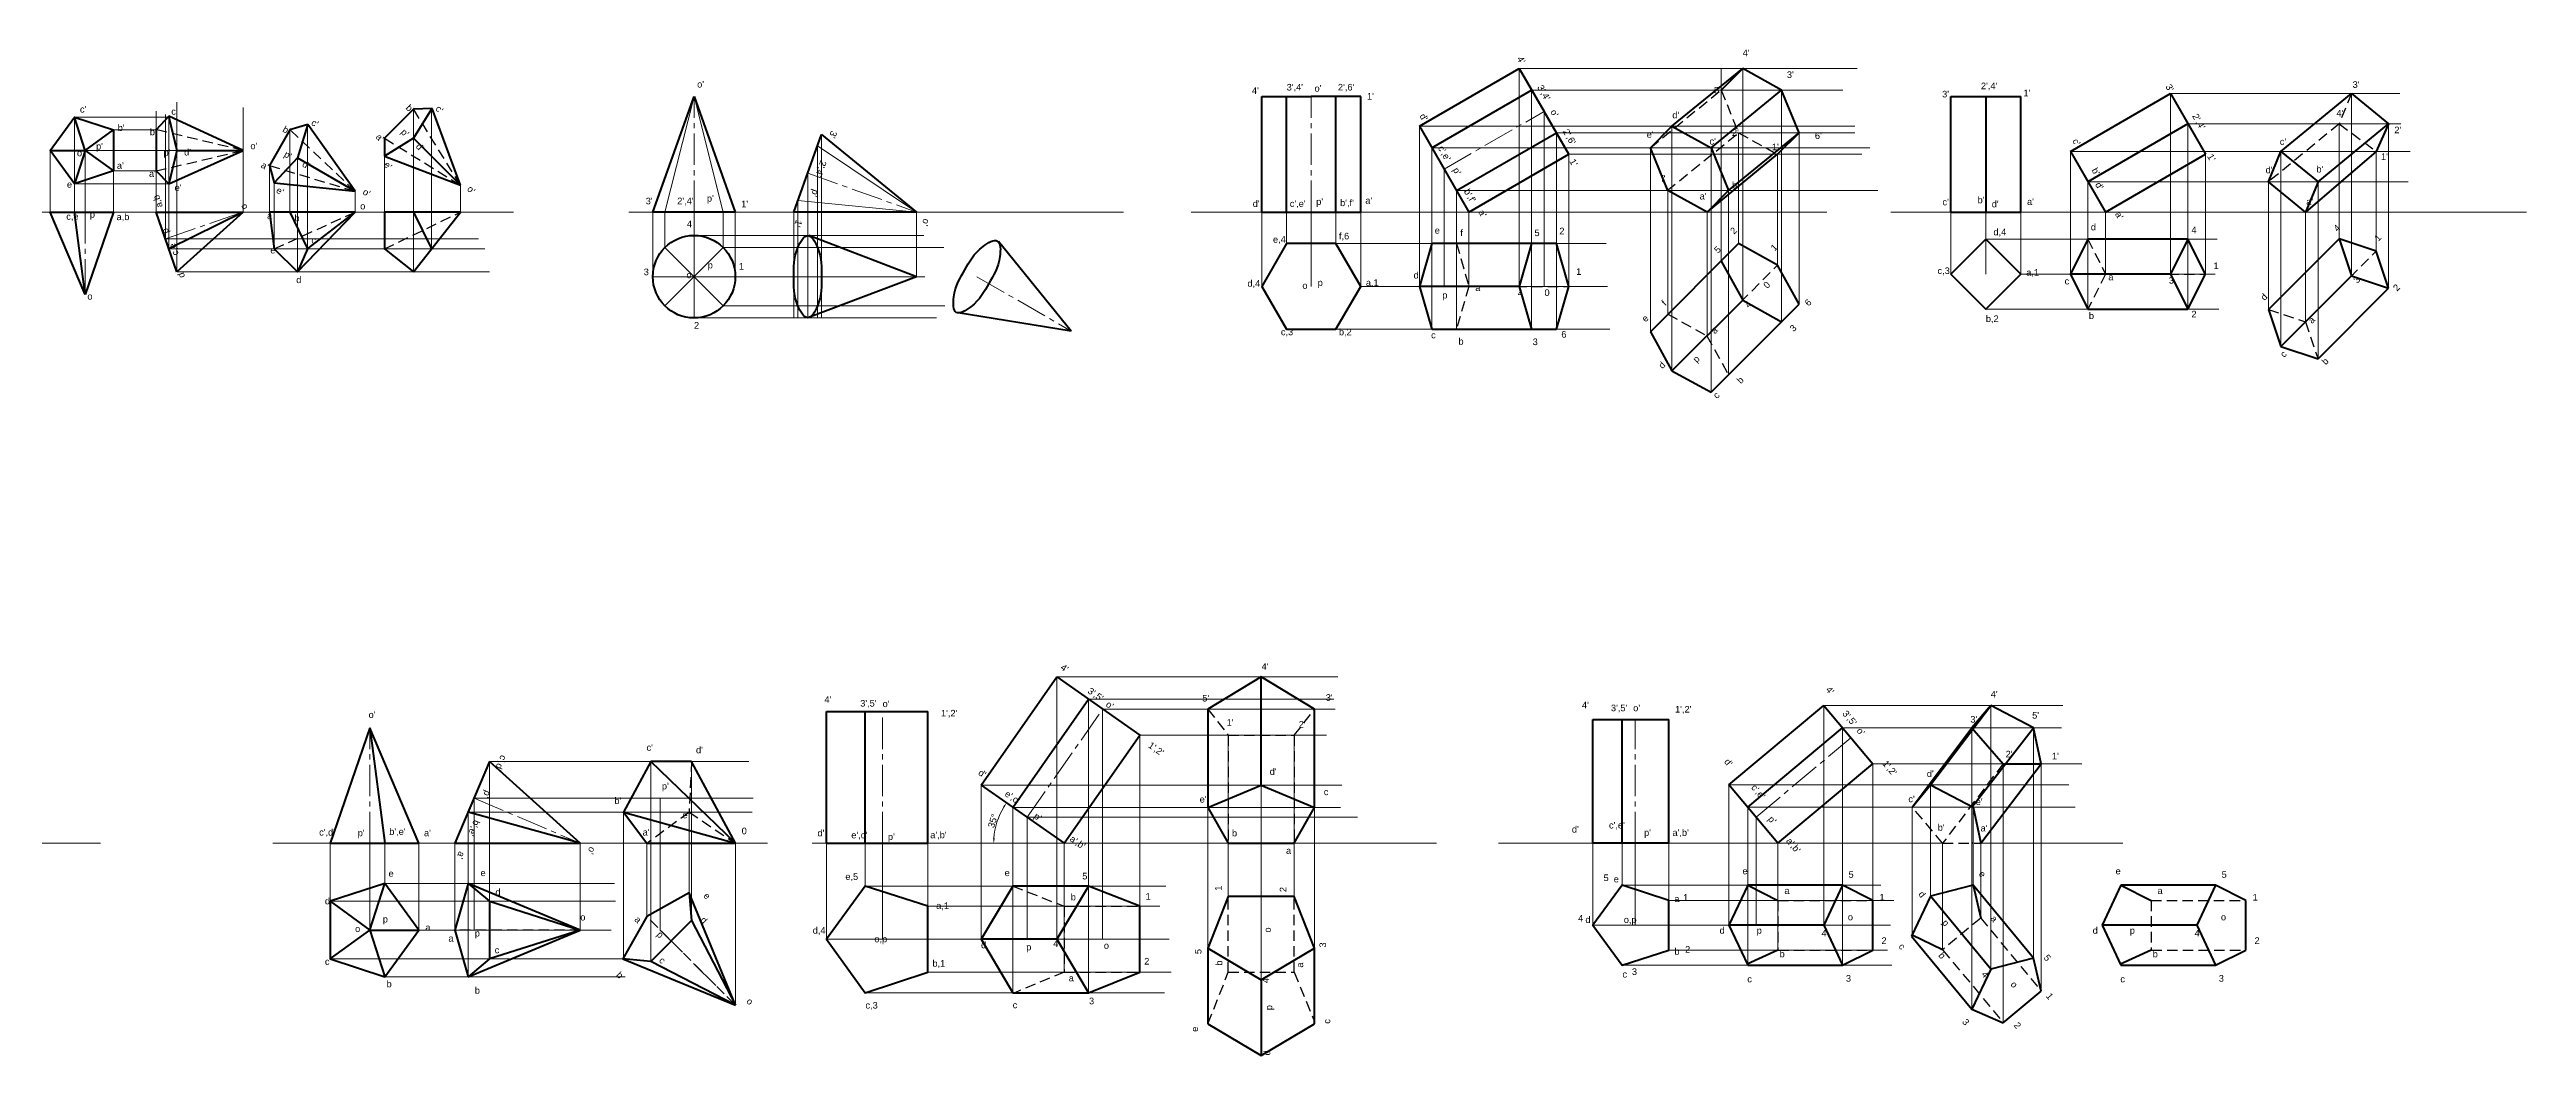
# Model space of a CAD drawing. Header units: millimetres. Extents: x 1 to 7224, y -410 to 206.
# Drawn here: x 3937 to 5440, y -410 to 200 of the extents above; entities that cross this region are included whole.
import ezdxf

# ---------------------------------------------------------------- set-up
doc = ezdxf.new("R2010")
doc.units = ezdxf.units.MM
doc.linetypes.add('CENTER2', pattern=[28.575, 19.05, -3.175, 3.175, -3.175])
doc.linetypes.add('DASHED2', pattern=[9.525, 6.35, -3.175])
for name, color, linetype, lineweight in [('Centre line', 1, 'CENTER2', 20), ('Dim n hatch', 6, 'Continuous', 20), ('Hidden', 3, 'DASHED2', 30), ('Object', 2, 'Continuous', 40), ('Projection', 5, 'Continuous', 5)]:
    doc.layers.add(name, color=color, linetype=linetype, lineweight=lineweight)
doc.styles.get("Standard").update_dxf_attribs({"font": 'arial.ttf', "height": 4})
doc.dimstyles.new('ISO-25', dxfattribs={"dimtxt": 3, "dimasz": 3, "dimexe": 1.25, "dimexo": 0.625, "dimgap": 0.5, "dimtad": 1, "dimdec": 0, "dimtxsty": 'Standard', "dimcen": 2.5, "dimclrd": 256, "dimclre": 256, "dimclrt": 256, "dimadec": 0, "dimazin": 0, "dimtfac": 1, "dimtdec": 0, "dimtmove": 0, "dimatfit": 2, "dimfxl": 1, "dimlwd": -1, "dimlwe": -1, "dimarcsym": 0})

# ---------------------------------------------------------------- blocks, each defined once
blk = doc.blocks.new('*D12')
at = {"layer": 'Defpoints', "color": 0, "transparency": 16777216}
for p in [(3736.8, -267.6), (3740.7, -261.6), (3668, -281.6), (3775.4, -281.6), (3968, -281.6)]:
    blk.add_point(p, dxfattribs=at)
at = {"layer": 'Object', "transparency": 16777216}
blk.add_line((3740.2, -261.3), (3738.8, -260.5), dxfattribs=at)
blk.add_arc((3775.4, -281.6), 41, 154.1931, 175.8069, dxfattribs=at)
for points in [[(3738, -263.5), (3738.9, -264), (3739.9, -261.1)], [(3735, -278.6), (3734, -278.6), (3734.4, -281.6)]]:
    blk.add_solid(points, dxfattribs=at)
at = {"layer": 'Object', "transparency": 16777216, "insert": (3733.3, -270.3), "char_height": 4, "attachment_point": 5, "rotation": 75}
blk.add_mtext('30°', dxfattribs=at)
blk = doc.blocks.new('*D13')
at = {"layer": 'Defpoints', "color": 0, "transparency": 16777216}
for p in [(4502.1, -246.3), (4513.3, -264.7), (4399.7, -281.6), (4552.5, -281.6), (4778.3, -281.6)]:
    blk.add_point(p, dxfattribs=at)
at = {"layer": 'Dim n hatch', "transparency": 16777216}
blk.add_arc((4552.5, -281.6), 42.7, 149.0246, 175.9754, dxfattribs=at)
for points in [[(4515.5, -259.3), (4516.3, -259.9), (4517.5, -257.1)], [(4510.4, -278.6), (4509.4, -278.6), (4509.8, -281.6)]]:
    blk.add_solid(points, dxfattribs=at)
at = {"layer": 'Dim n hatch', "transparency": 16777216, "insert": (4509.3, -268), "char_height": 4, "attachment_point": 5, "rotation": 72.5}
blk.add_mtext('35°', dxfattribs=at)

msp = doc.modelspace()

# ---------------------------------------------------------------- linework, layer by layer
at = {"layer": 'Centre line'}
for p, q in [((4328, 101.2), (4328, 171.2)), ((4702.4, 101.2), (4702.4, 171.2)), ((4783, 127.2), (4843.6, 162.2)), ((4397, 124.8), (4462.9, 101.2)), ((3958.7, 101.2), (3958.7, 51.2)), ((4007.3, 85), (4054.6, 101.2)), ((4397, 62), (4462.9, 62)), ((4499.6, 62), (4556.7, 29)), ((4442.4, -281.6), (4442.4, -201.6)), ((4530, -265.8), (4575.8, -200.3)), ((4898.8, -281.6), (4898.8, -206.6)), ((4131.3, -281.6), (4131.3, -211.6)), ((4972.3, -265.8), (5029.7, -217.6)), ((4194.6, -254.2), (4259, -281.6)), ((4194.6, -334.2), (4259, -334.2)), ((4307.5, -334.2), (4353.1, -379.7)), ((4530, -339.8), (4575.8, -339.8))]:
    msp.add_line(p, q, dxfattribs=at)
at = {"layer": 'Hidden'}
for p, q in [((4908.1, 140.2), (4951, 175.2)), ((4951, 175.2), (4961.6, 149.2)), ((5333.4, 173), (5325.9, 154.6)), ((4054.6, 138.6), (4001.7, 151.1)), ((4122.5, 113.8), (4082.9, 151.1)), ((4186.4, 117.4), (4157.8, 163.6)), ((5325.9, 154.6), (5283.1, 119.6)), ((5325.9, 154.6), (5348.4, 138)), ((4001.7, 126.1), (4054.6, 138.6)), ((4140.2, 146), (4186.4, 117.4)), ((4918.3, 114.2), (4961.6, 149.2)), ((4961.6, 149.2), (4985.3, 136.2)), ((4070.4, 129.4), (4122.5, 113.8)), ((4073.3, 78.8), (4122.5, 101.2)), ((4140.2, 78.8), (4186.4, 101.2)), ((4790.5, 82.1), (4798, 56.1)), ((5173.5, 84.8), (5184.2, 63.6)), ((5305.6, 34.6), (5348.4, 77.5)), ((4942.6, 26.4), (4985.3, 69)), ((5184.2, 63.6), (5173.5, 42.4)), ((5184.2, 63.6), (5244.8, 63.6)), ((4798, 56.1), (4790.5, 30.1)), ((4798.3, 56.1), (4858.6, 56.1)), ((4918.7, 39.2), (4942.4, 26.2)), ((5283.1, 42.1), (5305.6, 34.6)), ((5305.6, 34.6), (5313.1, 12.1)), ((4942.4, 26.2), (4955.5, 2.5)), ((4639.7, -200.3), (4652.1, -216.1)), ((4692.1, -216.1), (4704.4, -200.3)), ((4652.1, -216.1), (4692.1, -216.1)), ((4652.1, -216.1), (4652.1, -281.6)), ((4692.1, -216.1), (4692.1, -281.6)), ((4326.5, -232), (4325, -262.7)), ((5122.1, -233.4), (5085.4, -281.6)), ((4325, -262.7), (4299.3, -281.7)), ((4325, -262.7), (4353.1, -281.6)), ((5085.4, -281.6), (5066.9, -259.7)), ((5085.4, -281.6), (5108.5, -281.6)), ((4521.3, -307.5), (4552.5, -319.8)), ((4652.1, -359.8), (4652.1, -313.9)), ((4692.1, -359.8), (4692.1, -313.9)), ((4353.1, -379.7), (4299.3, -325.9)), ((4552.5, -319.8), (4552.5, -359.8)), ((4552.5, -319.8), (4598.4, -319.8)), ((4985.5, -316.3), (4985.5, -346.3)), ((4985.5, -316.3), (5043, -316.3)), ((5108.5, -327), (5085.4, -346.1)), ((5108.5, -327), (5145.2, -371.2)), ((5211.8, -316.3), (5211.8, -346.3)), ((5211.8, -316.3), (5269.3, -316.3)), ((4259, -334.2), (4182.9, -334.2)), ((4552.5, -359.8), (4522.6, -372.2)), ((4552.5, -359.8), (4598.4, -359.8)), ((4639.7, -391), (4652.1, -359.8)), ((4652.1, -359.8), (4692.1, -359.8)), ((4692.1, -359.8), (4704.4, -389.7)), ((4985.7, -346.3), (5043, -346.3)), ((5085.6, -346.3), (5122.1, -390.4)), ((5212, -346.3), (5269.3, -346.3))]:
    msp.add_line(p, q, dxfattribs=at)
at = {"layer": 'Object'}
for p, q in [((4768, 153.2), (4828.6, 188.2)), ((4828.6, 188.2), (4843.6, 162.2)), ((4921.2, 153.2), (4964.1, 188.2)), ((4964.1, 188.2), (4951, 175.2)), ((4987.7, 175.2), (4964.1, 188.2)), ((4303, 101.2), (4328, 171.2)), ((4328, 171.2), (4353, 101.2)), ((4672.4, 101.2), (4672.4, 171.2)), ((4672.4, 171.2), (4702.4, 171.2)), ((4687.4, 101.2), (4687.4, 171.2)), ((4732.4, 171.2), (4702.4, 171.2)), ((4717.4, 101.2), (4717.4, 171.2)), ((4732.4, 101.2), (4732.4, 171.2)), ((4775.5, 140.2), (4836.1, 175.2)), ((4944.9, 140.2), (4987.7, 175.2)), ((4998.3, 149.2), (4987.7, 175.2)), ((5090.3, 101.2), (5090.3, 171.2)), ((5090.3, 171.2), (5132.8, 171.2)), ((5111.6, 171.2), (5111.6, 101.2)), ((5132.8, 101.2), (5132.8, 171.2)), ((5162.9, 138), (5223.6, 173)), ((5223.6, 173), (5244.8, 136.2)), ((5290.6, 138), (5333.4, 173)), ((5333.4, 173), (5355.9, 154.6)), ((3958.7, 138.6), (3952.1, 158.8)), ((3958.7, 138.6), (3975.9, 151.1)), ((4009.4, 159.3), (4001.7, 151.1)), ((4001.7, 151.1), (4001.7, 126.1)), ((4054.6, 138.6), (4009.4, 159.3)), ((4009.4, 158.8), (4014.2, 138.6)), ((4082.9, 151.1), (4070.4, 129.4)), ((4093.7, 154.3), (4082.9, 151.1)), ((4093.5, 153.9), (4087.5, 134)), ((4122.5, 113.8), (4093.7, 154.3)), ((4157.8, 163.6), (4140.2, 146)), ((4169.1, 163.9), (4157.8, 163.6)), ((4168.8, 163.6), (4157.8, 145.9)), ((4186.4, 117.4), (4169.1, 163.9)), ((4768, 153.2), (4798, 101.2)), ((4858.6, 136.2), (4843.6, 162.2)), ((4908.1, 140.2), (4921.2, 153.2)), ((4921.2, 153.2), (4944.9, 140.2)), ((5234.2, 154.6), (5173.5, 119.6)), ((5313.1, 119.6), (5355.9, 154.6)), ((5355.9, 154.6), (5348.4, 138)), ((3937.4, 138.6), (3958.7, 138.6)), ((3958.7, 138.6), (3952.1, 118.4)), ((3958.7, 138.6), (3975.9, 126.1)), ((4009.4, 118.4), (4054.6, 138.6)), ((4014.2, 138.6), (4009.4, 118.4)), ((4014.2, 138.6), (4054.6, 138.6)), ((4140.2, 146), (4140.2, 135)), ((4157.8, 145.9), (4140.2, 135)), ((4157.8, 145.9), (4186.4, 117.4)), ((4388.6, 101.2), (4405.4, 148.3)), ((4405.4, 148.3), (4462.9, 101.2)), ((4790.5, 114.2), (4851.1, 149.2)), ((4798, 101.2), (4858.6, 136.2)), ((4918.7, 114.2), (4908.1, 140.2)), ((4942.6, 101.2), (4985.3, 136.2)), ((4944.9, 140.2), (4955.5, 114.2)), ((4955.5, 114.2), (4998.3, 149.2)), ((4998.3, 149.2), (4985.3, 136.2)), ((5162.9, 138), (5184.2, 101.2)), ((5184.2, 101.2), (5244.8, 136.2)), ((5283.1, 119.6), (5290.6, 138)), ((5290.6, 138), (5313.1, 119.6)), ((5348.4, 138), (5305.6, 101.2)), ((4001.7, 126.1), (4009.4, 118.4)), ((4070.4, 129.4), (4073.3, 118.9)), ((4087.5, 134), (4073.3, 118.9)), ((4087.5, 134), (4122.5, 113.8)), ((4140.2, 135), (4186.4, 117.4)), ((4073.3, 118.9), (4122.5, 113.8)), ((4942.6, 101.2), (4918.7, 114.2)), ((4955.5, 114.2), (4942.6, 101.2)), ((5305.6, 101.2), (5283.1, 119.6)), ((5313.1, 119.6), (5305.6, 101.2)), ((3958.7, 51.2), (3937.4, 101.2)), ((3937.4, 101.2), (3975.9, 101.2)), ((3958.7, 51.2), (3952.1, 101.2)), ((3975.9, 101.2), (3958.7, 51.2)), ((4014.2, 64.9), (4001.7, 101.2)), ((4001.7, 101.2), (4054.6, 101.2)), ((4054.6, 101.2), (4009.4, 78.8)), ((4054.6, 101.2), (4014.2, 64.9)), ((4122.5, 101.2), (4070.4, 101.2)), ((4070.4, 101.2), (4073.3, 78.8)), ((4082.9, 101.2), (4093.5, 78.8)), ((4087.5, 64.9), (4122.5, 101.2)), ((4093.5, 78.8), (4122.5, 101.2)), ((4186.4, 101.2), (4140.2, 101.2)), ((4140.2, 101.2), (4140.2, 78.8)), ((4157.8, 64.9), (4186.4, 101.2)), ((4157.8, 101.2), (4168.8, 78.8)), ((4353, 101.2), (4303, 101.2)), ((4462.9, 101.2), (4388.6, 101.2)), ((4672.4, 101.2), (4732.4, 101.2)), ((5090.3, 101.2), (5132.8, 101.2)), ((4073.3, 78.8), (4087.5, 64.9)), ((4093.5, 78.8), (4087.5, 64.9)), ((4140.2, 78.8), (4157.8, 64.9)), ((4462.9, 62), (4397.7, 87)), ((4556.7, 29), (4512.7, 83.3)), ((4775.5, 82.1), (4768, 56.1)), ((4851.1, 82.1), (4775.5, 82.1)), ((4836.1, 82.1), (4828.6, 56.1)), ((4858.6, 56.1), (4851.1, 82.1)), ((4961.6, 82.1), (4908.1, 28.6)), ((4985.3, 69), (4961.6, 82.1)), ((5173.5, 84.8), (5162.9, 63.6)), ((5234.2, 84.8), (5173.5, 84.8)), ((5234.2, 84.8), (5223.6, 63.6)), ((5244.8, 63.6), (5234.2, 84.8)), ((5325.9, 85), (5283.1, 42.1)), ((5348.4, 77.5), (5325.9, 85)), ((5325.9, 85), (5333.4, 62.5)), ((5355.9, 55), (5348.4, 77.5)), ((4462.9, 62), (4397, 37)), ((4951, 71.5), (4964.1, 47.8)), ((4998.3, 45.4), (4985.3, 69)), ((5162.9, 63.6), (5173.5, 42.4)), ((5223.6, 63.6), (5162.9, 63.6)), ((5223.6, 63.6), (5184.2, 63.6)), ((5223.6, 63.6), (5234.2, 42.4)), ((5234.2, 42.4), (5244.8, 63.6)), ((5333.4, 62.5), (5290.6, 19.6)), ((5333.4, 62.5), (5305.6, 34.6)), ((5333.4, 62.5), (5355.9, 55)), ((4768, 56.1), (4775.5, 30.1)), ((4828.6, 56.1), (4768, 56.1)), ((4828.6, 56.1), (4836.1, 30.1)), ((4851.1, 30.1), (4858.6, 56.1)), ((4964.1, 47.8), (4921.2, 4.9)), ((4944.9, -8.1), (4998.3, 45.4)), ((4964.1, 47.8), (4987.7, 34.7)), ((5313.1, 12.1), (5355.9, 55)), ((4556.7, 29), (4487.1, 40.3)), ((4775.5, 30.1), (4851.1, 30.1)), ((5173.5, 42.4), (5234.2, 42.4)), ((5283.1, 42.1), (5290.6, 19.6)), ((4908.1, 28.6), (4921.2, 4.9)), ((5290.6, 19.6), (5313.1, 12.1)), ((4921.2, 4.9), (4944.9, -8.1)), ((4502.1, -246.3), (4548, -180.7)), ((4521.3, -259.8), (4567.2, -194.2)), ((4548, -180.7), (4598.4, -216.1)), ((4672.1, -180.7), (4639.7, -200.3)), ((4704.4, -200.3), (4672.1, -180.7)), ((4672.1, -246.3), (4672.1, -180.7)), ((4408.3, -281.6), (4408.3, -201.6)), ((4408.3, -201.6), (4469.9, -201.6)), ((4431.9, -281.6), (4431.9, -201.6)), ((4469.9, -281.6), (4469.9, -201.6)), ((4639.7, -200.3), (4639.7, -259.8)), ((4704.4, -259.8), (4704.4, -200.3)), ((4873.3, -281.6), (4873.3, -206.6)), ((4873.3, -206.6), (4919.4, -206.6)), ((4890.9, -281.6), (4890.9, -206.6)), ((4919.4, -281.6), (4919.4, -206.6)), ((4955.8, -246.2), (5013.3, -198)), ((5013.3, -198), (5043, -233.4)), ((5078.1, -246.2), (5114.7, -198)), ((5114.7, -198), (5103.2, -211.5)), ((5140.6, -211.5), (5114.7, -198)), ((4131.3, -211.6), (4107.2, -281.6)), ((4161.1, -281.6), (4131.3, -211.6)), ((4131.3, -211.6), (4140.5, -281.6)), ((4552.5, -281.6), (4598.4, -216.1)), ((4967.2, -259.7), (5024.6, -211.5)), ((5066.9, -259.7), (5103.2, -211.5)), ((5103.2, -211.5), (5122.1, -233.4)), ((5103.2, -259.7), (5140.6, -211.5)), ((5145.2, -233.4), (5140.6, -211.5)), ((4204, -232), (4182.9, -281.6)), ((4259, -281.6), (4204, -232)), ((4301.8, -232), (4285.2, -262.7)), ((4301.8, -232), (4285.2, -262.7)), ((4326.5, -232), (4301.8, -232)), ((4353.1, -281.6), (4301.8, -232)), ((4353.1, -281.6), (4326.5, -232)), ((4985.5, -281.6), (5043, -233.4)), ((5108.5, -281.6), (5145.2, -233.4)), ((5122.1, -233.4), (5145.2, -233.4)), ((4502.1, -246.3), (4552.5, -281.6)), ((4639.7, -259.8), (4672.1, -246.3)), ((4672.1, -246.3), (4704.4, -259.8)), ((4985.5, -281.6), (4955.8, -246.2)), ((5066.9, -259.7), (5078.1, -246.2)), ((5078.1, -246.2), (5104, -259.7)), ((4259, -281.6), (4191, -262.7)), ((4285.2, -262.7), (4299.3, -281.6)), ((4285.2, -262.7), (4353.1, -281.6)), ((4639.7, -259.8), (4652.1, -281.6)), ((4692.1, -281.6), (4704.4, -259.8)), ((5104, -259.7), (5108.5, -281.6)), ((4107.2, -281.6), (4161.1, -281.6)), ((4182.9, -281.6), (4259, -281.6)), ((4299.3, -281.6), (4353.1, -281.6)), ((4408.3, -281.6), (4469.9, -281.6)), ((4652.1, -281.6), (4692.1, -281.6)), ((4919.4, -281.6), (4873.3, -281.6)), ((5104, -281.6), (5103.2, -281.6)), ((4131.3, -334.2), (4140.5, -305.9)), ((4191, -305.9), (4182.9, -334.2)), ((4259, -334.2), (4191, -305.9)), ((4191, -305.9), (4204, -316.7)), ((4325, -311.6), (4299.3, -325.9)), ((4353.1, -379.7), (4325, -311.6)), ((4325, -311.6), (4326.5, -328.5)), ((4521.3, -307.5), (4502.1, -339.8)), ((4567.2, -307.5), (4521.3, -307.5)), ((4567.2, -307.5), (4548, -339.8)), ((4598.4, -319.8), (4567.2, -307.5)), ((4652.1, -313.9), (4639.7, -345.1)), ((4692.1, -313.9), (4652.1, -313.9)), ((4704.4, -345.1), (4692.1, -313.9)), ((4967.2, -307), (4955.8, -331.3)), ((5024.6, -307), (4967.2, -307)), ((4967.2, -307), (4985.5, -316.3)), ((5024.6, -307), (5013.3, -331.3)), ((5043, -316.3), (5024.6, -307)), ((5078.1, -313.7), (5066.6, -337.9)), ((5104, -306.9), (5078.1, -313.7)), ((5114.7, -357.9), (5078.1, -313.7)), ((5140.6, -351.2), (5104, -306.9)), ((5104, -306.9), (5108.5, -327)), ((5193.5, -307), (5182.1, -331.3)), ((5250.9, -307), (5193.5, -307)), ((5193.5, -307), (5211.8, -316.3)), ((5250.9, -307), (5239.6, -331.3)), ((5269.3, -316.3), (5250.9, -307)), ((4107.2, -316.7), (4131.3, -334.2)), ((4204, -316.7), (4204, -351.7)), ((4204, -316.7), (4259, -334.2)), ((4299.3, -325.9), (4284.9, -351.7)), ((4326.5, -328.5), (4301.8, -353.2)), ((4326.5, -328.5), (4353.1, -379.7)), ((4598.4, -359.8), (4598.4, -319.8)), ((5043, -346.3), (5043, -316.3)), ((5269.3, -346.3), (5269.3, -316.3)), ((4107.2, -351.7), (4131.3, -334.2)), ((4131.3, -334.2), (4140.5, -362.5)), ((4131.3, -334.2), (4161.1, -334.2)), ((4182.9, -334.2), (4191, -362.5)), ((4191, -362.5), (4259, -334.2)), ((4259, -334.2), (4204, -351.7)), ((4502.1, -339.8), (4521.3, -372.2)), ((4548, -339.8), (4502.1, -339.8)), ((4548, -339.8), (4567.2, -372.2)), ((4639.7, -345.1), (4639.7, -391)), ((4639.7, -345.1), (4672.1, -364.3)), ((4672.1, -364.3), (4704.4, -345.1)), ((4704.4, -391), (4704.4, -345.1)), ((4955.8, -331.3), (4967.2, -355.5)), ((5013.3, -331.3), (4955.8, -331.3)), ((5013.3, -331.3), (5024.6, -355.5)), ((5066.6, -337.9), (5103.2, -382.1)), ((5085.4, -346.1), (5066.9, -337.3)), ((5182.1, -331.3), (5193.5, -355.5)), ((5239.6, -331.3), (5182.1, -331.3)), ((5239.6, -331.3), (5250.9, -355.5)), ((4204, -351.7), (4191, -362.5)), ((4284.9, -351.7), (4353.1, -379.7)), ((4301.8, -353.2), (4284.9, -351.7)), ((4353.1, -379.7), (4301.8, -353.2)), ((4567.2, -372.2), (4598.4, -359.8)), ((4985.5, -346.3), (4966.9, -354.9)), ((4967.2, -355.5), (5024.6, -355.5)), ((5024.6, -355.5), (5043, -346.3)), ((5114.7, -357.9), (5103.2, -382.1)), ((5140.6, -351.2), (5114.7, -357.9)), ((5145.2, -371.2), (5140.6, -351.2)), ((5211.8, -346.3), (5193.2, -354.9)), ((5193.5, -355.5), (5250.9, -355.5)), ((5250.9, -355.5), (5269.3, -346.3)), ((4521.3, -372.2), (4567.2, -372.2)), ((4672.1, -364.3), (4672.1, -410.2)), ((5122.1, -390.4), (5145.2, -371.2)), ((5103.2, -382.1), (5122.1, -390.4)), ((4639.7, -391), (4672.1, -410.2)), ((4672.1, -410.2), (4704.4, -391))]:
    msp.add_line(p, q, dxfattribs=at)
for points in [[(3975.9, 151.1), (3975.9, 126.1), (3952.1, 118.4), (3937.4, 138.6), (3952.1, 158.8)], [(4717.4, 82.1), (4687.4, 82.1), (4672.4, 56.1), (4687.4, 30.1), (4717.4, 30.1), (4732.4, 56.1)], [(5090.3, 63.6), (5111.6, 84.8), (5132.8, 63.6), (5111.6, 42.4)], [(4107.2, -316.7), (4107.2, -351.7), (4140.5, -362.5), (4161.1, -334.2), (4140.5, -305.9)], [(4469.9, -359.8), (4469.9, -319.8), (4431.9, -307.5), (4408.3, -339.8), (4431.9, -372.2)], [(4919.4, -346.3), (4919.4, -316.3), (4890.9, -307), (4873.3, -331.3), (4890.9, -355.5)]]:
    msp.add_lwpolyline(points, close=True, dxfattribs=at)
msp.add_circle((4328, 62), 25, dxfattribs=at)
for points in [[(4388.6, 62), (4391, 44.3), (4397, 37), (4402.9, 44.3), (4405.4, 62), (4402.9, 79.7), (4397, 87), (4391, 79.7), (4388.6, 62)], [(4492.3, 66.2), (4485.6, 49.7), (4487.1, 40.3), (4495.9, 43.7), (4506.8, 57.8), (4513.5, 74.3), (4512.1, 83.6), (4503.3, 80.3), (4492.3, 66.2)]]:
    msp.add_spline(points, degree=3, dxfattribs=at)
at = {"layer": 'Projection'}
for p, q in [((4828.6, 188.2), (4828.6, 56.1)), ((4828.6, 188.2), (5033.6, 188.2)), ((4951, 71.5), (4951, 188.2)), ((4964.1, 47.8), (4964.1, 188.2)), ((4014.2, 64.9), (4014.2, 167.8)), ((4328, 171.2), (4310.3, 101.2)), ((4345.6, 101.2), (4328, 171.2)), ((4836.1, 175.2), (4836.1, 30.1)), ((4836.1, 175.2), (5024.9, 175.2)), ((4987.7, 34.7), (4987.7, 175.2)), ((5223.6, 173), (5223.6, 63.6)), ((5223.6, 173), (5362.7, 173)), ((5333.4, 62.5), (5333.4, 173)), ((3952.1, 158.8), (3952.1, 101.2)), ((3952.1, 158.8), (4009.4, 158.8)), ((3975.9, 151.1), (4001.7, 151.1)), ((4001.7, 101.2), (4001.7, 162.4)), ((4007.3, 85), (4007.3, 160.4)), ((4009.4, 78.8), (4009.4, 159.3)), ((4054.6, 101.2), (4054.6, 164.6)), ((4082.9, 151.1), (4082.9, 101.2)), ((4093.5, 153.9), (4093.5, 78.8)), ((4157.8, 163.6), (4157.8, 101.2)), ((4168.8, 163.6), (4168.8, 78.8)), ((4768, 153.2), (4768, 56.1)), ((4768, 153.2), (5032.1, 153.2)), ((4843.6, 162.2), (4843.6, 56.1)), ((4921.2, 4.9), (4921.2, 153.2)), ((5234.2, 154.6), (5234.2, 42.4)), ((5234.2, 154.6), (5363.4, 154.6)), ((5325.9, 85), (5325.9, 154.6)), ((5355.9, 55), (5355.9, 154.6)), ((3937.4, 138.6), (3937.4, 101.2)), ((3958.7, 138.6), (3958.7, 101.2)), ((3958.7, 138.6), (4054.6, 138.6)), ((4462.9, 101.2), (4402.9, 141.4)), ((4402.9, 141.4), (4402.9, 37)), ((4405.4, 148.3), (4405.4, 37)), ((4775.5, 140.2), (4775.5, 30.1)), ((4775.5, 140.2), (5041.2, 140.2)), ((4851.1, 149.2), (4851.1, 30.1)), ((4851.1, 149.2), (5032.1, 149.2)), ((4858.6, 136.2), (4858.6, 56.1)), ((4858.6, 136.2), (5036.3, 136.2)), ((4908.1, 28.6), (4908.1, 140.2)), ((4944.9, -8.1), (4944.9, 140.2)), ((4961.6, 82.1), (4961.6, 149.2)), ((4985.3, 69), (4985.3, 136.2)), ((4998.3, 45.4), (4998.3, 149.2)), ((5162.9, 138), (5162.9, 63.6)), ((5162.9, 138), (5369, 138)), ((5244.8, 136.2), (5244.8, 63.6)), ((5290.6, 19.6), (5290.6, 138)), ((5348.4, 77.5), (5348.4, 138)), ((3975.9, 126.1), (3975.9, 101.2)), ((3975.9, 126.1), (4001.7, 126.1)), ((4070.4, 129.4), (4070.4, 101.2)), ((4087.5, 134), (4087.5, 64.9)), ((4140.2, 135), (4140.2, 78.8)), ((4397, 124.8), (4397, 37)), ((4783, 127.2), (4783, 56.1)), ((3952.1, 118.4), (4009.4, 118.4)), ((4073.3, 118.9), (4073.3, 78.8)), ((4122.5, 113.8), (4122.5, 101.2)), ((4186.4, 117.4), (4186.4, 101.2)), ((4391, 108.1), (4462.9, 101.2)), ((4391, 108.1), (4391, 37)), ((4790.5, 114.2), (4790.5, 30.1)), ((4790.5, 114.2), (5046.1, 114.2)), ((4918.7, 39.2), (4918.7, 114.2)), ((4955.5, 2.5), (4955.5, 114.2)), ((5173.5, 119.6), (5173.5, 42.4)), ((5173.5, 119.6), (5367.7, 119.6)), ((5283.1, 42.1), (5283.1, 119.6)), ((5313.1, 12.1), (5313.1, 119.6)), ((3918.5, 101.2), (4218.5, 101.2)), ((4157.8, 101.2), (4157.8, 64.9)), ((4288.5, 101.2), (4588.5, 101.2)), ((4303, 62), (4303, 101.2)), ((4310.3, 79.7), (4310.3, 101.2)), ((4328, 62), (4328, 101.2)), ((4345.6, 79.7), (4345.6, 101.2)), ((4353, 62), (4353, 101.2)), ((4388.6, 101.2), (4388.6, 37)), ((4462.9, 101.2), (4462.9, 62)), ((4629.5, 101.2), (5015.1, 101.2)), ((4672.4, 56.1), (4672.4, 101.2)), ((4687.4, 82.1), (4687.4, 101.2)), ((4702.4, 56.1), (4702.4, 101.2)), ((4717.4, 82.1), (4717.4, 101.2)), ((4732.4, 56.1), (4732.4, 101.2)), ((4798, 101.2), (4798, 56.1)), ((4942.6, 26.4), (4942.6, 101.2)), ((5054, 101.2), (5439.5, 101.2)), ((5090.3, 63.6), (5090.3, 101.2)), ((5111.6, 63.6), (5111.6, 101.2)), ((5132.8, 63.6), (5132.8, 101.2)), ((5184.2, 101.2), (5184.2, 63.6)), ((5305.6, 34.6), (5305.6, 101.2)), ((4007.3, 85), (4197.2, 85)), ((4009.4, 78.8), (4201.2, 78.8)), ((4310.3, 44.3), (4345.6, 79.7)), ((4310.3, 79.7), (4345.6, 44.3)), ((4328, 87), (4467.4, 87)), ((4345.6, 79.7), (4479.6, 79.7)), ((4717.4, 82.1), (4881.3, 82.1)), ((5111.6, 84.8), (5251.9, 84.8)), ((4014.2, 64.9), (4203.9, 64.9)), ((4328, 62), (4303, 62)), ((4328, 62), (4328, 37)), ((4328, 62), (4468.1, 62)), ((5132.8, 63.6), (5250.7, 63.6)), ((4732.4, 56.1), (4882.1, 56.1)), ((4328, 37), (4475.1, 37)), ((4345.6, 44.3), (4480.2, 44.3)), ((4717.4, 30.1), (4883.6, 30.1)), ((5111.6, 42.4), (5252.9, 42.4)), ((4548, -180.7), (4548, -339.8)), ((4548, -180.7), (4718.6, -180.7)), ((4567.2, -194.2), (4567.2, -372.2)), ((4567.2, -194.2), (4716.1, -194.2)), ((4672.1, -364.3), (4672.1, -180.7)), ((4575.8, -200.3), (4575.8, -339.8)), ((4575.8, -200.3), (4716.9, -200.3)), ((4639.7, -345.1), (4639.7, -200.3)), ((4704.4, -345.1), (4704.4, -200.3)), ((5013.3, -198), (5013.3, -331.3)), ((5013.3, -198), (5158.3, -198)), ((5114.7, -357.9), (5114.7, -198)), ((4598.4, -216.1), (4598.4, -359.8)), ((4598.4, -216.1), (4711.6, -216.1)), ((4652.1, -313.9), (4652.1, -216.1)), ((4692.1, -313.9), (4692.1, -216.1)), ((5024.6, -211.5), (5024.6, -355.5)), ((5024.6, -211.5), (5157.5, -211.5)), ((5103.2, -382.1), (5103.2, -211.5)), ((5140.6, -351.2), (5140.6, -211.5)), ((4204, -232), (4204, -351.7)), ((4204, -232), (4361.2, -232)), ((4301.8, -353.2), (4301.8, -232)), ((4326.5, -328.5), (4326.5, -232)), ((5043, -233.4), (5043, -346.3)), ((5043, -233.4), (5122.1, -233.4)), ((5122.1, -390.4), (5122.1, -233.4)), ((5145.2, -371.2), (5145.2, -233.4)), ((5145.2, -233.4), (5169.8, -233.4)), ((4194.6, -254.2), (4194.6, -334.2)), ((4194.6, -254.2), (4363.9, -254.2)), ((4307.5, -334.2), (4307.5, -254.2)), ((4502.1, -246.3), (4502.1, -339.8)), ((4502.1, -246.3), (4721, -246.3)), ((4955.8, -246.2), (4955.8, -331.3)), ((4955.8, -246.2), (5162, -246.2)), ((5078.1, -313.7), (5078.1, -246.2)), ((4191, -262.7), (4191, -362.5)), ((4191, -262.7), (4363.2, -262.7)), ((4285.2, -351.7), (4285.2, -262.7)), ((4325, -311.6), (4325, -262.7)), ((4521.3, -259.8), (4521.3, -372.2)), ((4521.3, -259.8), (4720.2, -259.8)), ((4530, -265.8), (4530, -339.8)), ((4530, -265.8), (4730.4, -265.8)), ((4967.2, -259.7), (4967.2, -355.5)), ((4967.2, -259.7), (5165.7, -259.7)), ((4972.3, -265.8), (4972.3, -331.3)), ((5066.9, -337.3), (5066.9, -259.7)), ((5104, -306.9), (5104, -259.7)), ((3668, -281.6), (3968, -281.6)), ((4072.5, -281.6), (4372.5, -281.6)), ((4107.2, -316.7), (4107.2, -281.6)), ((4131.3, -334.2), (4131.3, -281.6)), ((4140.5, -305.9), (4140.5, -281.6)), ((4161.1, -334.2), (4161.1, -281.6)), ((4182.9, -281.6), (4182.9, -334.2)), ((4259, -281.6), (4259, -334.2)), ((4299.3, -325.9), (4299.3, -281.6)), ((4353.1, -379.7), (4353.1, -281.6)), ((4399.7, -281.6), (4778.3, -281.6)), ((4408.3, -339.8), (4408.3, -281.6)), ((4431.9, -307.5), (4431.9, -281.6)), ((4442.4, -339.8), (4442.4, -281.6)), ((4469.9, -319.8), (4469.9, -281.6)), ((4552.5, -281.6), (4552.5, -359.8)), ((4816, -281.6), (5085.4, -281.6)), ((4873.3, -331.3), (4873.3, -281.6)), ((4890.9, -307), (4890.9, -281.6)), ((4898.8, -331.3), (4898.8, -281.6)), ((4919.4, -316.3), (4919.4, -281.6)), ((4985.5, -281.6), (4985.5, -346.3)), ((5085.4, -346.1), (5085.4, -281.6)), ((5103.2, -281.6), (5104, -281.6)), ((5108.5, -327), (5108.5, -281.6)), ((5108.5, -281.6), (5194.6, -281.6)), ((4140.5, -305.9), (4279.7, -305.9)), ((4431.9, -307.5), (4614.2, -307.5)), ((4890.9, -307), (5047.9, -307)), ((4107.2, -316.7), (4280.4, -316.7)), ((4469.9, -319.8), (4610.5, -319.8)), ((4919.4, -316.3), (5055.7, -316.3)), ((4161.1, -334.2), (4277.7, -334.2)), ((4408.3, -339.8), (4616.3, -339.8)), ((4873.3, -331.3), (5053.7, -331.3)), ((4107.2, -351.7), (4286.7, -351.7)), ((4469.9, -359.8), (4617.5, -359.8)), ((4890.9, -355.5), (5054.5, -355.5)), ((4919.4, -346.3), (5052, -346.3)), ((4140.5, -362.5), (4286.3, -362.5)), ((4431.9, -372.2), (4613.4, -372.2))]:
    msp.add_line(p, q, dxfattribs=at)

# ---------------------------------------------------------------- texts
at = {"layer": 'Dim n hatch'}
for s, p in [("o'", (4329.9, 176.7)), ("3'", (5334.1, 176.5)), ("c'", (3955.5, 161.5)), ("3'", (5085.1, 170.7)), ("2',4'", (5108.6, 175.7)), ("1'", (5134.4, 171.4)), ("b'", (3978.4, 150.3)), ("b'", (3997.9, 147.8)), ("c'", (4010.9, 160.2)), ("4'", (5324.2, 159.1)), ("2'", (5359.4, 149)), ("o'", (3953.7, 135)), ("p'", (3965.3, 139.1)), ("p'", (4006.2, 135.3)), ("d'", (4018.7, 135.5)), ("o'", (4058.9, 139.3)), ("c'", (5289.9, 141.9)), ("1'", (5351.3, 132.8)), ("a'", (3977.9, 127.4)), ("a'", (3997.4, 122.5)), ("d'", (5281.3, 124.7)), ("b'", (5312.1, 125.2)), ("e'", (3947.6, 116)), ("e'", (4012.9, 114)), ("3'", (4298.7, 105.9)), ("2',4'", (4317.8, 105.9)), ("p'", (4335.8, 107.5)), ("1'", (4356.6, 104.1)), ("c'", (5085.3, 105.3)), ("b'", (5106.6, 106.5)), ("d'", (5115.2, 104)), ("a'", (5136.6, 105.5)), ("a'", (5306, 105.5)), ('c,e', (3947.2, 96.5)), ('p', (3961.5, 97.8)), ('a,b', (3977.7, 96.3)), ('4', (4323.7, 92)), ('d,4', (5116.2, 87.1)), ('d', (5175.3, 90.1)), ('4', (5236.3, 88.3)), ('3', (4297.5, 62.9)), ('o', (4323.4, 61.1)), ('p', (4336.3, 67)), ('1', (4355.2, 66.3)), ('c,3', (5082.3, 63.6)), ('a,1', (5136.1, 62.6)), ('c', (5159.4, 57.3)), ('a', (5185.9, 59.8)), ('3', (5222.6, 57.8)), ('1', (5249.7, 66.6)), ('o', (3960, 48.1)), ('2', (4328, 30.5)), ('b,2', (5111.6, 34.5)), ('b', (5174.1, 36.3)), ('2', (5236.3, 37.3)), ("4'", (4672.3, -176.4)), ("4'", (4407.1, -196.4)), ("3',5'", (4428.8, -198.7)), ("o'", (4442.4, -199)), ("5'", (4636.3, -195.6)), ("3'", (4711.2, -195.2)), ("4'", (5114.6, -193.2)), ("1',2'", (4477.8, -204.7)), ("1'", (4651.1, -210.3)), ("2'", (4694.8, -211.5)), ("4'", (4866.6, -199.8)), ("3',5'", (4884.2, -201.5)), ("o'", (4897.7, -201.5)), ("1',2'", (4923.1, -202.3)), ("3'", (5102.2, -208.4)), ("5'", (5139.7, -206)), ("d'", (4677.2, -240.1)), ("d'", (5075.8, -241.4)), ("2'", (5123.6, -229.5)), ("1'", (5151.7, -230.7)), ("e'", (4634.7, -256.9)), ('c', (4710, -252.4)), ("c'", (5064.6, -256.7)), ("e'", (5105.5, -258.4)), ("c',e'", (4883, -272.6)), ("b'", (5082.4, -274)), ("a'", (5108.4, -274.4)), ("d'", (4402.9, -277.4)), ("e',c'", (4423.4, -278.6)), ("p'", (4445.6, -279.6)), ("a',b'", (4471.3, -278.5)), ('b', (4654.3, -277.4)), ('a', (4687.1, -288)), ("d'", (4860.5, -275.1)), ("p'", (4904.3, -277.1)), ("a',b'", (4921.5, -277.1)), ('e,5', (4419.8, -303.8)), ('e', (4516.4, -301.5)), ('5', (4563.5, -303.5)), ('e', (4964, -300.4)), ('5', (5028.3, -302.5)), ('e', (5190.3, -300.4)), ('5', (5254.6, -302.5)), ('b', (4556.5, -316.2)), ('1', (4601.9, -315.8)), ('5', (4879.7, -304.5)), ('e', (4885.9, -305.3)), ('a', (4922.7, -317.2)), ('1', (4928, -316.4)), ('a', (4989.4, -312.3)), ('1', (5047.1, -316.3)), ('a', (5215.7, -312.3)), ('1', (5273.4, -316.3)), ('a,1', (4474.9, -321.4)), ('4', (4864.2, -329.1)), ('d', (4868.7, -329.9)), ('o,p', (4892, -329.9)), ('o', (5027.9, -328.3)), ('o', (5254.2, -328.3)), ('d,4', (4400, -336.4)), ('o,p', (4437.4, -341.6)), ('d', (4502.1, -345.2)), ('p', (4529.5, -346.5)), ('4', (4545.9, -344.4)), ('o', (4576.6, -345.6)), ('b', (4922.7, -349.1)), ('2', (4929.2, -347.9)), ('d', (4950.1, -336.4)), ('p', (4972.6, -336.4)), ('4', (5011.9, -338.1)), ('2', (5048.3, -342.6)), ('d', (5176.4, -336.4)), ('p', (5198.9, -336.4)), ('4', (5238.2, -338.1)), ('2', (5274.6, -342.6)), ('b,1', (4472.6, -356.4)), ('2', (4601.1, -355.1)), ('c', (4891.2, -363)), ('3', (4896.9, -361.4)), ('b', (4986.5, -350.7)), ('b', (5212.8, -350.7)), ('a', (4555.3, -365.3)), ('3', (4567.6, -379.2)), ('c', (4966.9, -365.9)), ('3', (5026.7, -365.5)), ('c', (5193.2, -365.9)), ('3', (5252.9, -365.5)), ('c,3', (4432, -381.8)), ('c', (4521.3, -381.6))]:
    msp.add_text(s, height=4, dxfattribs=at).set_placement(p)
for s, rotation, p in [("b'", 315, (4152.8, 164)), ("3'", 300, (5220.4, 177.3)), ("b'", 330, (4078, 150.2)), ("c'", 330, (4095.4, 154.3)), ("p'", 315, (4149.8, 149.3)), ("c'", 315, (4170.8, 163.5)), ("3'", 250.3462, (4411.2, 150.8)), ("2',4'", 300, (5236.6, 159.4)), ("p'", 330, (4078.9, 135.1)), ("a'", 315, (4134.6, 146.4)), ("d'", 315, (4158.9, 140.6)), ("c'", 300, (5163.9, 144.3)), ("1'", 300, (5245.7, 135)), ("a'", 330, (4064.9, 128.5)), ("d'", 330, (4089.9, 129.1)), ("e'", 315, (4139.5, 129.5)), ("2',4'", 250.3462, (4404.8, 132.8)), ("b'", 300, (5175.6, 126.6)), ('a,b', 108.9881, (4005.8, 104.6)), ('o', 108.9881, (4057.2, 103.5)), ("e'", 330, (4074.1, 113.3)), ("o'", 330, (4126.6, 112.3)), ("o'", 315, (4190, 114.8)), ("p'", 250.3462, (4400.2, 115.3)), ("d'", 300, (5177.7, 117.9)), ('p', 108.9881, (4009.6, 88.8)), ("1'", 250.3462, (4390, 96.9)), ("o'", 250.3462, (4467.4, 97.6)), ("a'", 300, (5189.8, 100)), ('4', 45, (5324.9, 89)), ('c,e', 108.9881, (4015.5, 75.6)), ('1', 45, (5349.7, 83.1)), ('d', 108.9881, (4019.3, 62)), ('3', 45, (5336.9, 57.7)), ('d', 45, (5280.6, 47.2)), ('2', 45, (5361, 52.9)), ('a', 45, (5309.5, 33.2)), ('c', 45, (5292.5, 12.7)), ('b', 45, (5317.7, 8.2)), ("4'", 325, (4549.9, -175.8)), ("3',5'", 325, (4566.4, -190.1)), ("4'", 310, (5014.2, -188.6)), ("o'", 325, (4577.4, -198.2)), ("3',5'", 310, (5024.3, -203.1)), ("1',2'", 325, (4603.1, -223.1)), ("o'", 310, (5032.9, -213.5)), ("d'", 325, (4500, -239.7)), ("d'", 310, (4952.6, -232.3)), ("1',2'", 310, (5048.6, -233.4)), ("e',c'", 325, (4516.1, -252.5)), ("c',e'", 310, (4969, -247.9)), ("p'", 325, (4533.7, -266)), ("p'", 310, (4979.2, -267.1)), ("a',b'", 325, (4555.5, -279.8)), ("a',b'", 310, (4990.2, -280.3)), ('e', 309.6113, (5107, -300.3)), ('1', 90, (4648, -310.4)), ('2', 90, (4687.3, -311.2)), ('d', 309.6113, (5070.4, -312.6)), ('p', 309.6113, (5084.8, -329.9)), ('a', 309.6113, (5114.1, -327.4)), ('o', 90, (4677.9, -335.7)), ('3', 90, (4711.4, -344.8)), ('c', 309.6113, (5058.4, -344.3)), ('5', 90, (4635.8, -348.8)), ('b', 90, (4648.5, -355.8)), ('a', 90, (4697.5, -357)), ('b', 309.6113, (5082.6, -349.7)), ('4', 309.6113, (5108.6, -361.2)), ('5', 309.6113, (5146.4, -351.1)), ('4', 90, (4676.7, -366.4)), ('o', 309.6113, (5126.3, -367.3)), ('1', 309.6113, (5147.8, -374.4)), ('p', 90, (4678.7, -382.8)), ('c', 90, (4713.9, -391)), ('3', 309.6113, (5096.9, -390)), ('2', 309.6113, (5128.3, -392.1)), ('e', 90, (4633.7, -395.9)), ('d', 90, (4677.5, -410.2))]:
    msp.add_text(s, height=4, rotation=rotation, dxfattribs=at).set_placement(p)
at = {"layer": 'Object'}
for s, p in [("4'", (4964.1, 195.7)), ("3'", (4990.9, 182.5)), ("4'", (4666.4, 172.8)), ("3',4'", (4687.5, 174.9)), ("o'", (4704.4, 174.2)), ("2',6'", (4718.6, 174.9)), ("1'", (4736.2, 169.4)), ('5', (4946.7, 173.1)), ("d'", (4921.4, 158)), ("2'", (4957.6, 147.4)), ("e'", (4905.9, 146.2)), ("c'", (4944, 142.1)), ("1'", (4981.8, 138.7)), ("6'", (5007.9, 145.5)), ("f'", (4914.6, 119.4)), ('o', (4125.5, 102.8)), ("d'", (4666.9, 104.3)), ("c',e'", (4689.4, 104.3)), ("p'", (4705.4, 105.5)), ("b',f'", (4719.9, 104.8)), ("a'", (4735.2, 106.2)), ("a'", (4938, 108.8)), ("b'", (4957.6, 115.6)), ('a', (4069, 96.9)), ('b', (4085.6, 95.6)), ('e', (4777.3, 88.1)), ('f', (4792.8, 86.6)), ('5', (4837.8, 86.6)), ('2', (4852.9, 87.7)), ('e', (4071, 76.1)), ('c', (4095.9, 82.1)), ('e,4', (4679.2, 82.6)), ('f,6', (4719.2, 84.6)), ('d', (4086.7, 58.1)), ('d,4', (4663.7, 55.9)), ('a,1', (4735.5, 56.4)), ('d', (4764.5, 60.9)), ('1', (4863.1, 63.1)), ('o', (4697, 54.6)), ('p', (4706.3, 56.4)), ('p', (4781.9, 48.8)), ('a', (4801.9, 53.3)), ('4', (4827.6, 49.9)), ('0', (4843.9, 50.3)), ('c,3', (4684, 26.5)), ('b,2', (4719.2, 26.5)), ('c', (4775.1, 24.6)), ('b', (4791.7, 20.8)), ('3', (4836.7, 20.5)), ('6', (4854.1, 25)), ("o'", (4130.6, -205.6)), ("c'", (4299.2, -225.5)), ("d'", (4329.2, -227)), ("b'", (4279.7, -257.8)), ("p'", (4308.5, -248.9)), ("e'", (4321, -266.4)), ("c',d'", (4100.6, -276.9)), ("p'", (4124, -277.3)), ("b',e'", (4143.1, -276.5)), ("a'", (4164.2, -277.3)), ("a'", (4296.8, -276.9)), ('0', (4356.9, -276.1)), ('e', (4142.7, -301.9)), ('e', (4198.5, -301.5)), ('d', (4104.1, -318.6)), ('d', (4207.5, -313.2)), ('p', (4139.2, -329.6)), ('o', (4259, -328.4)), ('o', (4122.4, -335.4)), ('a', (4165, -334.6)), ('a', (4179, -341.2)), ('p', (4195, -338.1)), ('c', (4207.1, -348.3)), ('c', (4104.1, -355.3)), ('b', (4141.5, -368.9)), ('b', (4195, -372.8))]:
    msp.add_text(s, height=4, dxfattribs=at).set_placement(p)
for s, rotation, p in [("4'", 300, (4827, 194.2)), ("3',4'", 300, (4839.3, 176.9)), ("d'", 300, (4767.9, 159.5)), ("o'", 300, (4847.2, 162)), ("2',6'", 300, (4854.8, 150.1)), ("c',e'", 300, (4779.1, 140)), ("p'", 300, (4788.1, 126.8)), ("1'", 300, (4858.8, 132)), ("b',f'", 300, (4794.8, 113.8)), ("a'", 300, (4803.6, 101.2)), ('2', 45, (4958.9, 87.4)), ('5', 45, (4949.1, 75.9)), ('1', 45, (4983.5, 77.2)), ('f', 45, (4917.2, 44.1)), ('4', 45, (4967.7, 42.7)), ('0', 45, (4979, 54.5)), ('6', 45, (5004.1, 43.8)), ('e', 45, (4905.2, 34.2)), ('a', 45, (4947.2, 27)), ('3', 45, (4995, 28.3)), ('d', 45, (4915.4, 5.9)), ('p', 45, (4936.2, 9.6)), ('b', 45, (4962.9, -3.2)), ('c', 45, (4948.5, -12.3)), ("c',d'", 246.9587, (4210.9, -227.7)), ("p'", 246.9587, (4201.4, -249.1)), ("b',e'", 246.9587, (4194.6, -267)), ("o'", 246.9587, (4264.8, -283.3)), ("a'", 246.9587, (4185.6, -286.1)), ('e', 315, (4333.4, -313.8)), ('a', 315, (4291.5, -328.2)), ('d', 315, (4331.5, -328.5)), ('p', 315, (4305, -337.3)), ('b', 315, (4280.5, -361.8)), ('c', 315, (4306.4, -353)), ('o', 315, (4359.4, -377.8))]:
    msp.add_text(s, height=4, rotation=rotation, dxfattribs=at).set_placement(p)

# ---------------------------------------------------------------- dimensions: what is measured, and where the dimension line sits
at = {"layer": 'Dim n hatch'}
dim = msp.add_angular_dim_2l(base=(4513.3, -264.7), line1=((4502.1, -246.3), (4552.5, -281.6)), line2=((4399.7, -281.6), (4778.3, -281.6)), dimstyle='ISO-25', dxfattribs=at)
dim.commit()
dim.dimension.update_dxf_attribs({"geometry": '*D13', "text_midpoint": (4509.3, -268)})
at = {"layer": 'Object'}
dim = msp.add_angular_dim_2l(base=(3736.8, -267.6), line1=((3668, -281.6), (3968, -281.6)), line2=((3740.7, -261.6), (3775.4, -281.6)), dimstyle='ISO-25', dxfattribs=at)
dim.commit()
dim.dimension.update_dxf_attribs({"geometry": '*D12', "text_midpoint": (3733.3, -270.3)})

doc.saveas('drawing.dxf')
